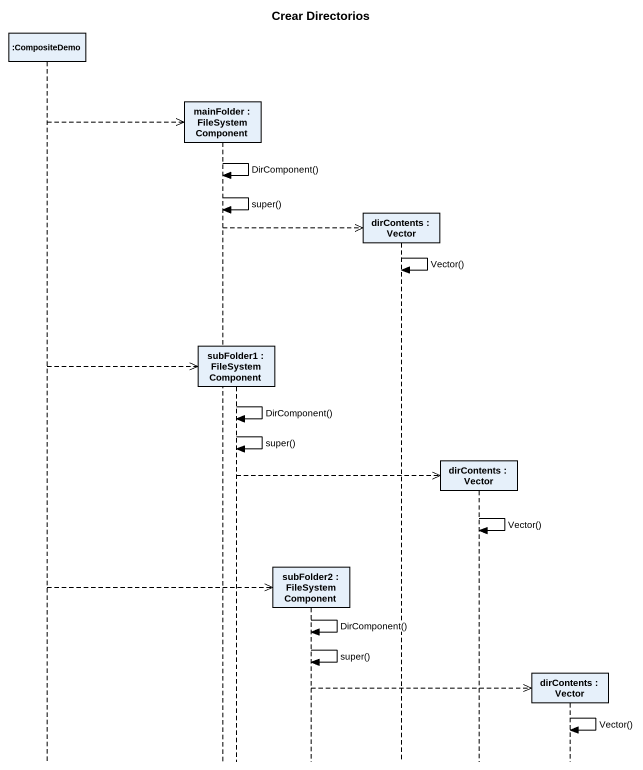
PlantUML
@startuml
title Crear Directorios
hide footbox
participant ":CompositeDemo" as CompositeDemo
participant "mainFolder : FileSystemComponent" as mainFolder
participant "subFolder1 : FileSystemComponent" as subFolder1
participant "subFolder2 : FileSystemComponent" as subFolder2
participant "dirContents : Vector" as dirContents
participant "dirContents : Vector" as dirContents_2
participant "dirContents : Vector" as dirContents_3

CompositeDemo -->> mainFolder **
mainFolder -> mainFolder : DirComponent()
mainFolder -> mainFolder : super()
mainFolder -->> dirContents **
dirContents -> dirContents : Vector()
CompositeDemo -->> subFolder1 **
subFolder1 -> subFolder1 : DirComponent()
subFolder1 -> subFolder1 : super()
subFolder1 -->> dirContents_2 **
dirContents_2 -> dirContents_2 : Vector()
CompositeDemo -->> subFolder2 **
subFolder2 -> subFolder2 : DirComponent()
subFolder2 -> subFolder2 : super()
subFolder2 -->> dirContents_3 **
dirContents_3 -> dirContents_3 : Vector()
@enduml
